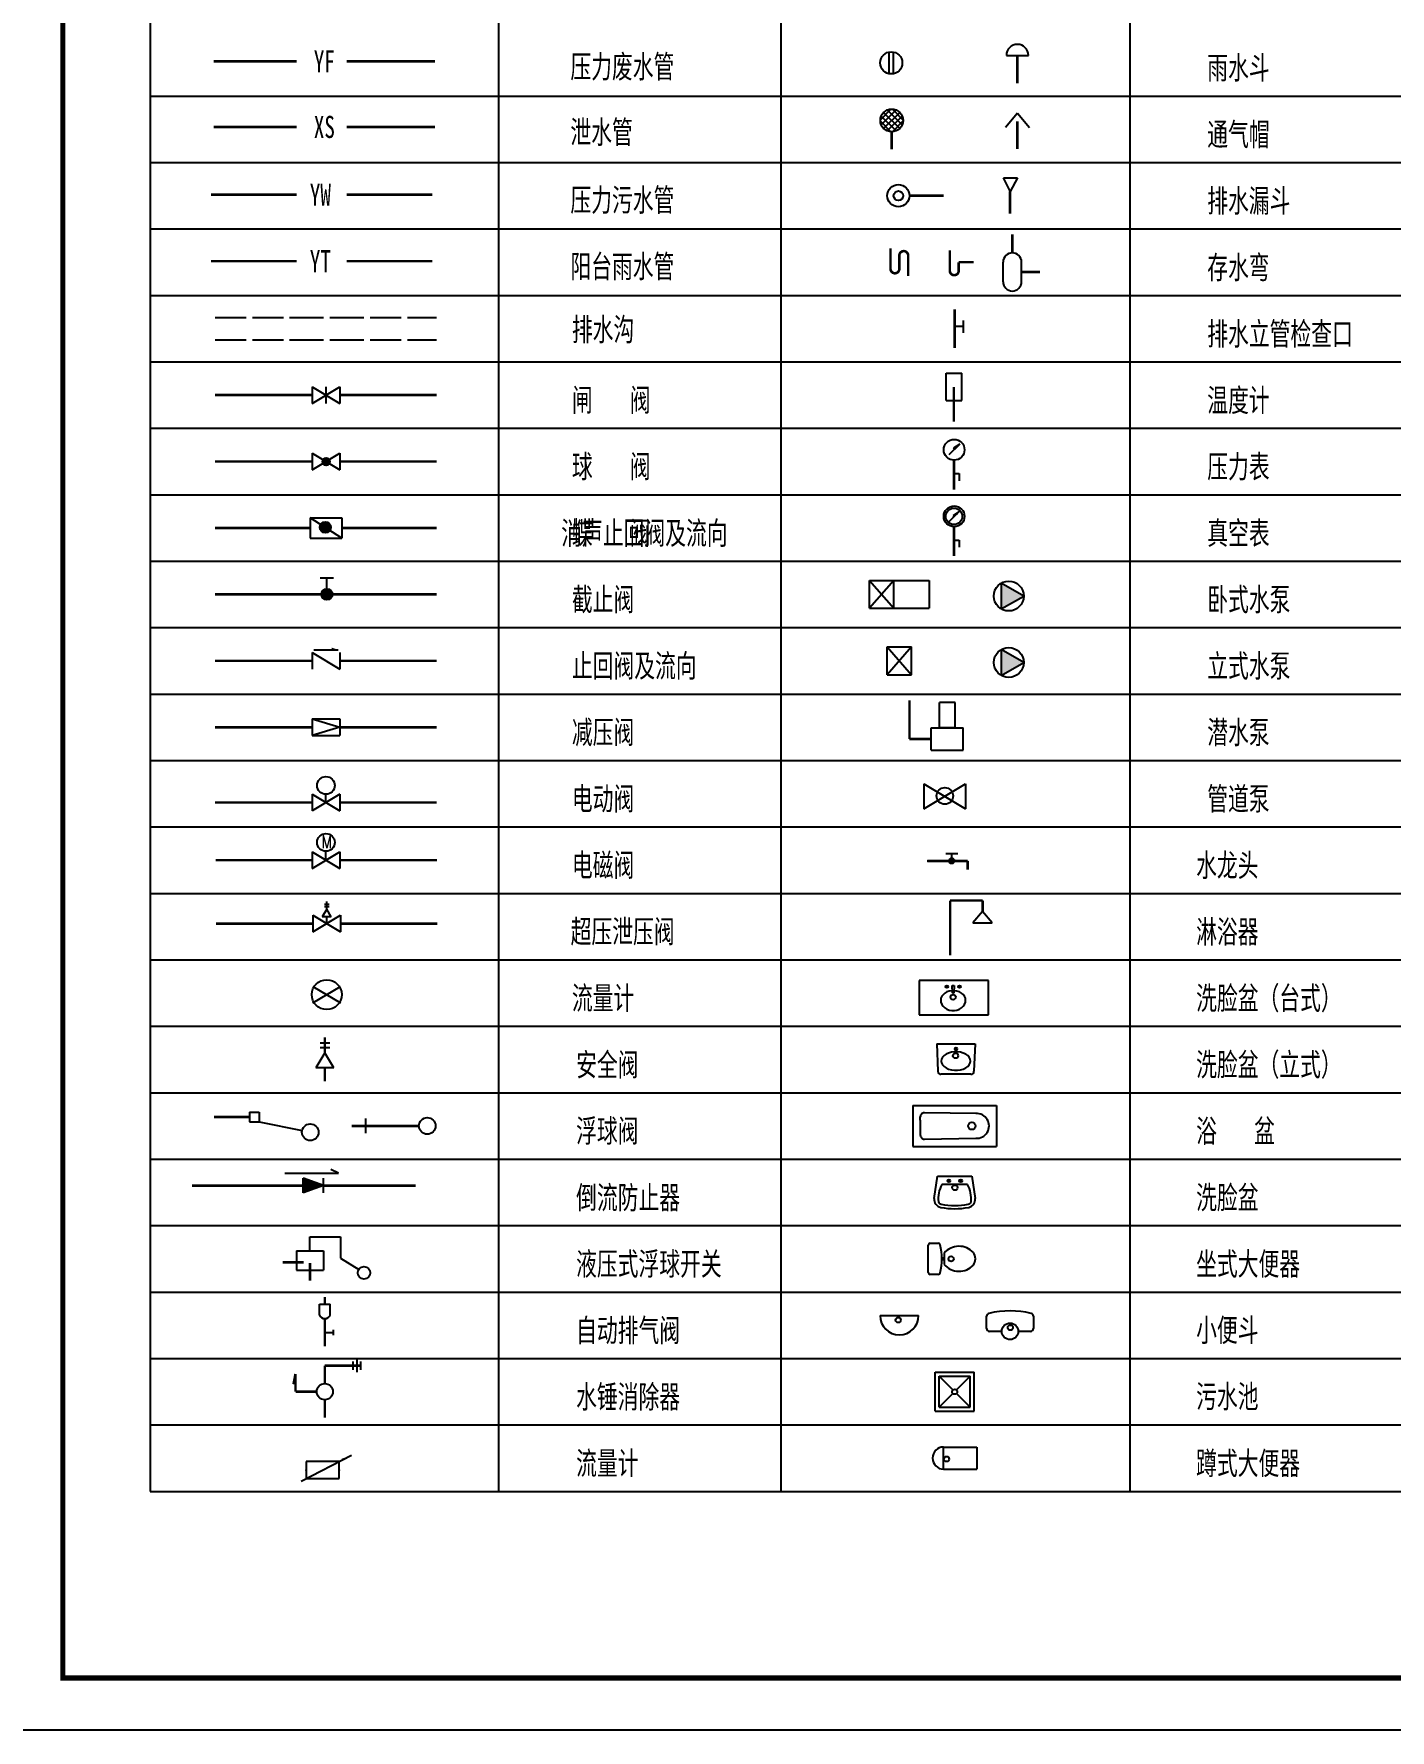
# Model space of a CAD drawing. Extents: x 27938 to 1507990, y 110129 to 923079.
# Drawn here: x 422940 to 449029, y 660457 to 693082 of the extents above; entities that cross this region are included whole.
import ezdxf
from ezdxf.enums import TextEntityAlignment as Align

# ---------------------------------------------------------------- set-up
doc = ezdxf.new("R2010")
doc.units = 0
doc.header["$LTSCALE"] = 1000
doc.header["$MEASUREMENT"] = 0
doc.layers.add('0s-水标注', color=7, linetype='Continuous')
doc.layers.add('图框', color=140, linetype='Continuous')
doc.layers.add('yichutu', color=7, linetype='Continuous', true_color=0xffffff, plot=False)
doc.styles.add('HZ', font='txt', dxfattribs={"bigfont": 'hztxt'})
doc.styles.add('ST', font='', dxfattribs={"width": 0.8})
doc.styles.get('ST').set_extended_font_data('SimSun')

# ---------------------------------------------------------------- blocks, each defined once
blk = doc.blocks.new('*X187')
at = {"color": 0, "linetype": 'Continuous'}
for p, q in [((-98813, -73980), (-98789, -73980)), ((-98798, -73970), (-98779, -73970)), ((-98783, -73960), (-98769, -73960)), ((-98768, -73950), (-98759, -73950)), ((-98753, -73940), (-98749, -73940)), ((-98904, -74050), (-98859, -74050)), ((-98903, -74040), (-98849, -74040)), ((-98894, -74060), (-98869, -74060)), ((-98888, -74030), (-98839, -74030)), ((-98884, -74070), (-98879, -74070)), ((-98873, -74020), (-98829, -74020)), ((-98858, -74010), (-98819, -74010)), ((-98843, -74000), (-98809, -74000)), ((-98828, -73990), (-98799, -73990))]:
    blk.add_line(p, q, dxfattribs=at)
blk = doc.blocks.new('*X191')
at = {"color": 0, "linetype": 'Continuous'}
for p, q in [((-73009, -33067), (-72910, -33067)), ((-73009, -33068), (-72909, -33068)), ((-73009, -33069), (-72909, -33069)), ((-73009, -33070), (-72909, -33070)), ((-73009, -33071), (-72909, -33071)), ((-73009, -33072), (-72909, -33072)), ((-73009, -33073), (-72909, -33073)), ((-73009, -33074), (-72909, -33074)), ((-73009, -33075), (-72909, -33075)), ((-73009, -33076), (-72909, -33076)), ((-73009, -33077), (-72909, -33077)), ((-73009, -33078), (-72909, -33078)), ((-73009, -33079), (-72909, -33079)), ((-73009, -33080), (-72909, -33080)), ((-73009, -33081), (-72910, -33081)), ((-73008, -33062), (-72911, -33062)), ((-73008, -33063), (-72910, -33063)), ((-73008, -33064), (-72910, -33064)), ((-73008, -33065), (-72910, -33065)), ((-73008, -33066), (-72910, -33066)), ((-73008, -33082), (-72910, -33082)), ((-73008, -33083), (-72910, -33083)), ((-73008, -33084), (-72910, -33084)), ((-73008, -33085), (-72910, -33085)), ((-73008, -33086), (-72910, -33086)), ((-73007, -33059), (-72911, -33059)), ((-73007, -33060), (-72911, -33060)), ((-73007, -33061), (-72911, -33061)), ((-73007, -33087), (-72911, -33087)), ((-73007, -33088), (-72911, -33088)), ((-73007, -33089), (-72911, -33089)), ((-73006, -33056), (-72912, -33056)), ((-73006, -33057), (-72912, -33057)), ((-73006, -33058), (-72912, -33058)), ((-73006, -33090), (-72912, -33090)), ((-73006, -33091), (-72912, -33091)), ((-73006, -33092), (-72912, -33092)), ((-73005, -33054), (-72913, -33054)), ((-73005, -33055), (-72913, -33055)), ((-73005, -33093), (-72913, -33093)), ((-73005, -33094), (-72913, -33094)), ((-73004, -33052), (-72914, -33052)), ((-73004, -33053), (-72914, -33053)), ((-73004, -33095), (-72914, -33095)), ((-73004, -33096), (-72914, -33096)), ((-73004, -33097), (-72915, -33097)), ((-73003, -33050), (-72915, -33050)), ((-73003, -33051), (-72915, -33051)), ((-73003, -33098), (-72915, -33098)), ((-73002, -33048), (-72916, -33048)), ((-73002, -33049), (-72916, -33049)), ((-73002, -33099), (-72916, -33099)), ((-73002, -33100), (-72916, -33100)), ((-73001, -33047), (-72917, -33047)), ((-73001, -33101), (-72917, -33101)), ((-73001, -33102), (-72918, -33102)), ((-73000, -33045), (-72918, -33045)), ((-73000, -33046), (-72918, -33046)), ((-73000, -33103), (-72918, -33103)), ((-72999, -33044), (-72919, -33044)), ((-72999, -33104), (-72919, -33104)), ((-72998, -33043), (-72920, -33043)), ((-72998, -33105), (-72920, -33105)), ((-72998, -33106), (-72921, -33106)), ((-72997, -33041), (-72922, -33041)), ((-72997, -33042), (-72921, -33042)), ((-72997, -33107), (-72921, -33107)), ((-72996, -33040), (-72922, -33040)), ((-72996, -33108), (-72922, -33108)), ((-72995, -33039), (-72923, -33039)), ((-72995, -33109), (-72923, -33109)), ((-72994, -33038), (-72924, -33038)), ((-72994, -33110), (-72924, -33110)), ((-72993, -33037), (-72926, -33037)), ((-72993, -33111), (-72925, -33111)), ((-72992, -33112), (-72926, -33112)), ((-72991, -33036), (-72927, -33036)), ((-72990, -33035), (-72928, -33035)), ((-72990, -33113), (-72928, -33113)), ((-72989, -33034), (-72929, -33034)), ((-72989, -33114), (-72929, -33114)), ((-72988, -33033), (-72931, -33033)), ((-72988, -33115), (-72930, -33115)), ((-72986, -33032), (-72932, -33032)), ((-72986, -33116), (-72932, -33116)), ((-72985, -33117), (-72933, -33117)), ((-72984, -33031), (-72934, -33031)), ((-72983, -33030), (-72936, -33030)), ((-72983, -33118), (-72935, -33118)), ((-72981, -33029), (-72937, -33029)), ((-72981, -33119), (-72937, -33119)), ((-72979, -33120), (-72939, -33120)), ((-72978, -33028), (-72940, -33028)), ((-72976, -33027), (-72942, -33027)), ((-72976, -33121), (-72942, -33121)), ((-72973, -33026), (-72945, -33026)), ((-72973, -33122), (-72945, -33122)), ((-72970, -33123), (-72949, -33123)), ((-72968, -33025), (-72950, -33025)), ((-72962, -33124), (-72956, -33124))]:
    blk.add_line(p, q, dxfattribs=at)
blk = doc.blocks.new('$VALVE$00000609')
for p, q in [((-344, -179), (459, 239)), ((263, 138), (-264, 138)), ((-264, 138), (-264, -137)), ((263, -137), (263, 138)), ((-264, -137), (263, -137))]:
    blk.add_line(p, q)
blk.add_lwpolyline([(459, 239, 0, 20, 0), (305, 171, 50, 50, 0)], format="xyseb")
for p in [(-264, 0), (263, 0)]:
    blk.add_point(p)
blk = doc.blocks.new('TK')
at = {"layer": '图框'}
blk.add_lwpolyline([(465375, 548714), (549475, 548714), (549475, 489314), (465375, 489314)], close=True, dxfattribs=at)
blk.add_lwpolyline([(465375, 548714), (549475, 548714), (549475, 489314), (465375, 489314)], close=True, dxfattribs=at)
at = {"layer": '图框', "const_width": 100}
blk.add_lwpolyline([(548475, 490314), (548475, 547714), (467875, 547714), (467875, 490314)], close=True, dxfattribs=at)
blk = doc.blocks.new('yct-841-594-84100-59399.9999999999-100-1000.0')
at = {"layer": 'yichutu', "color": 7, "true_color": 0xffffff}
blk.add_lwpolyline([(0, 0), (0, 59400), (84100, 59400), (84100, 0)], close=True, dxfattribs=at)

msp = doc.modelspace()

# ---------------------------------------------------------------- hatches: boundary and pattern name
at = {"layer": '0s-水标注', "ltscale": 1.5}
for points in [[(428653.2, 683591.4, 1.0000033), (428440.2, 683591.4, 1.0000033)], [(441549.2, 682021.3), (441980.5, 682270.4), (441549.2, 682519.4)], [(441549.2, 680743.3), (441980.5, 680992.4), (441549.2, 681241.4)], [(428122.1, 670789.1), (428122.1, 671073.1), (428512.3, 670931.1)]]:
    msp.add_hatch(color=256, dxfattribs=at).paths.add_polyline_path(points)

# ---------------------------------------------------------------- linework, layer by layer
for p, q in [((425175.3, 712997.6), (425175.3, 665048.8)), ((431884.8, 665048.8), (431884.8, 713006.8)), ((437316.3, 665048.8), (437316.3, 713006.8)), ((444025.8, 665048.8), (444025.8, 713006.8)), ((439389.5, 692317.1), (439389.5, 692734.5)), ((439474.7, 692317.1), (439474.7, 692734.5)), ((441647.3, 692667.2), (442073.1, 692667.2)), ((425175.3, 691886.8), (474295.3, 691886.8)), ((439427.2, 691635.9), (439223.2, 691431.9)), ((439223.2, 691404.5), (439427.2, 691200.5)), ((439526, 691619), (439240.1, 691333.1)), ((439240.1, 691503.3), (439526, 691217.4)), ((439595.1, 691572.4), (439286.7, 691264)), ((439286.7, 691572.4), (439595.1, 691264)), ((439355.7, 691619), (439641.7, 691333.1)), ((439641.7, 691503.3), (439355.7, 691217.4)), ((439454.5, 691635.9), (439658.6, 691431.9)), ((439658.6, 691404.5), (439454.5, 691200.5)), ((441860.3, 691560.4), (441628, 691283.6)), ((441860.3, 691560.4), (442092.5, 691283.6)), ((425175.3, 690608.8), (474295.3, 690608.8)), ((441590.5, 690311.4), (441858.8, 690311.4)), ((441718.3, 690055.8), (441590.5, 690311.4)), ((441858.8, 690311.4), (441718.3, 690052.8)), ((425175.3, 689330.8), (474295.3, 689330.8)), ((441584.6, 688314.7), (441584.6, 688693.3)), ((441939.6, 688314.7), (441939.6, 688693.3)), ((425175.3, 688052.8), (474295.3, 688052.8)), ((426426.4, 687628.5), (427022.8, 687628.5)), ((427142.1, 687628.5), (427738.5, 687628.5)), ((427857.8, 687628.5), (428513.8, 687628.5)), ((428633.1, 687628.5), (429289.1, 687628.5)), ((429408.4, 687628.5), (430004.8, 687628.5)), ((430124.1, 687628.5), (430686.4, 687628.5)), ((440819.4, 687453.3), (440653.3, 687453.3)), ((440819.4, 687572.1), (440819.4, 687334.5)), ((426426.4, 687199.1), (427022.8, 687199.1)), ((427142.1, 687199.1), (427738.5, 687199.1)), ((427857.8, 687199.1), (428513.8, 687199.1)), ((428633.1, 687199.1), (429289.1, 687199.1)), ((429408.4, 687199.1), (430004.8, 687199.1)), ((430124.1, 687199.1), (430686.4, 687199.1)), ((425175.3, 686774.8), (474295.3, 686774.8)), ((440490.7, 686033.3), (440490.7, 686555.2)), ((440490.7, 686555.2), (440789.7, 686555.2)), ((440789.7, 686033.3), (440789.7, 686555.2)), ((428292.6, 685976), (428825.1, 686295.5)), ((428292.6, 686295.5), (428825.1, 685976)), ((428292.6, 686295.5), (428292.6, 685976)), ((428558.9, 686295.5), (428558.9, 685976)), ((428825.1, 686295.5), (428825.1, 685976)), ((440490.7, 686033.3), (440789.7, 686033.3)), ((425175.3, 685496.8), (474295.3, 685496.8)), ((440546.3, 684990), (440749.6, 685193.5)), ((440749.6, 685193.5), (440629.1, 685113.1)), ((428292.6, 685017.5), (428292.6, 684698)), ((428292.6, 684698), (428825.1, 685017.5)), ((428292.6, 685017.5), (428825.1, 684698)), ((428825.1, 685017.5), (428825.1, 684698)), ((440649.2, 685093), (440629.1, 685113.1)), ((440642.2, 684625.5), (440738.9, 684625.5)), ((440738.9, 684625.5), (440738.9, 684485.9)), ((425175.3, 684218.8), (474295.3, 684218.8)), ((440543.5, 683698.6), (440746.8, 683902.1)), ((440746.8, 683902.1), (440626.4, 683821.7)), ((428257.1, 683775), (428860.6, 683775)), ((428860.6, 683384.5), (428257.1, 683775)), ((428257.1, 683775), (428257.1, 683384.5)), ((428860.6, 683775), (428860.6, 683384.5)), ((440646.4, 683801.7), (440626.4, 683821.7)), ((428257.1, 683384.5), (428860.6, 683384.5)), ((440642.2, 683347.5), (440738.9, 683347.5)), ((440738.9, 683347.5), (440738.9, 683207.9)), ((425175.3, 682940.8), (474295.3, 682940.8)), ((428448.8, 682621.3), (428704.4, 682621.3)), ((428576.6, 682301.8), (428576.6, 682621.3)), ((439014.1, 682568), (439482.1, 682035.5)), ((439482.1, 682568), (439014.1, 682035.5)), ((439014.1, 682035.5), (439014.1, 682568)), ((439014.1, 682568), (440162.4, 682568)), ((439482.1, 682035.5), (439482.1, 682568)), ((440162.4, 682568), (440162.4, 682035.5)), ((441980.5, 682270.4), (441549.2, 682519.4)), ((441549.2, 682519.4), (441549.2, 682021.3)), ((441549.2, 682021.3), (441980.5, 682270.4)), ((439014.1, 682035.5), (440162.4, 682035.5)), ((425175.3, 681662.8), (474295.3, 681662.8)), ((428324.6, 681236.8), (428793.2, 681236.8)), ((439354.2, 680757.5), (439354.2, 681290)), ((439822.3, 681290), (439354.2, 680757.5)), ((439354.2, 681290), (439822.3, 680757.5)), ((439354.2, 681290), (439822.3, 681290)), ((439822.3, 680757.5), (439822.3, 681290)), ((441980.5, 680992.4), (441549.2, 681241.4)), ((441549.2, 681241.4), (441549.2, 680743.3)), ((428292.6, 681183.5), (428825.1, 680864)), ((428292.6, 681183.5), (428292.6, 680864)), ((428825.1, 681183.5), (428825.1, 680864)), ((441549.2, 680743.3), (441980.5, 680992.4)), ((439354.2, 680757.5), (439822.3, 680757.5)), ((425175.3, 680384.8), (474295.3, 680384.8)), ((440662.2, 680223.7), (440359, 680223.7)), ((440359, 679732.7), (440359, 680223.7)), ((440662.2, 679732.7), (440662.2, 680223.7)), ((428292.6, 679905.5), (428825.1, 679905.5)), ((428292.6, 679905.5), (428825.1, 679745.8)), ((428292.6, 679905.5), (428292.6, 679586)), ((428825.1, 679745.8), (428292.6, 679586)), ((428825.1, 679905.5), (428825.1, 679586)), ((440202.1, 679303.3), (440202.1, 679732.7)), ((440202.1, 679732.7), (440819.2, 679732.7)), ((440662.2, 679732.7), (440359, 679732.7)), ((440819.2, 679303.3), (440819.2, 679732.7)), ((428292.6, 679586), (428825.1, 679586)), ((440202.1, 679303.3), (440819.2, 679303.3)), ((425175.3, 679106.8), (474295.3, 679106.8)), ((440062.3, 678658.9), (440062.3, 678179.6)), ((440062.3, 678658.9), (440861.1, 678179.6)), ((440062.3, 678179.6), (440861.1, 678658.9)), ((440861.1, 678658.9), (440861.1, 678179.6)), ((428292.6, 678458), (428825.1, 678138.5)), ((428825.1, 678458), (428292.6, 678138.5)), ((428292.6, 678458), (428292.6, 678138.5)), ((428558.9, 678308), (428558.9, 678456.3)), ((428825.1, 678458), (428825.1, 678138.5)), ((425175.3, 677828.8), (474295.3, 677828.8)), ((425175.3, 677828.8), (474295.3, 677828.8)), ((428292.6, 677349.5), (428292.6, 677030)), ((428292.6, 677030), (428825.1, 677349.5)), ((428292.6, 677349.5), (428825.1, 677030)), ((428558.9, 677189.8), (428558.9, 677360.2)), ((428825.1, 677349.5), (428825.1, 677030)), ((440482.2, 677320.9), (440713, 677320.9)), ((440597.6, 677173.9), (440597.6, 677320.9)), ((440120.9, 677173.9), (440901.9, 677173.9)), ((440901.9, 677027), (440901.9, 677173.9)), ((425175.3, 676550.8), (462154.3, 676550.8)), ((428620.3, 676337), (428528.3, 676337)), ((428573, 676245.1), (428573, 676393)), ((441189.5, 676413.5), (440566.3, 676413.5)), ((440566.3, 676413.5), (441189.5, 676413.5)), ((441189.5, 676200.5), (441189.5, 676413.5)), ((441189.5, 676266.5), (441189.5, 676413.5)), ((428306.7, 675809.6), (428839.2, 676129.1)), ((428306.7, 676129.1), (428839.2, 675809.6)), ((428306.7, 676129.1), (428306.7, 675809.6)), ((428573, 676245.1), (428486.7, 676101.3)), ((428659.2, 676101.3), (428486.7, 676101.3)), ((428620.3, 676293.3), (428528.3, 676293.3)), ((428659.2, 676101.3), (428573, 676245.1)), ((428573, 675969.4), (428573, 676101.3)), ((428839.2, 676129.1), (428839.2, 675809.6)), ((441189.5, 676200.5), (441003.2, 675981.5)), ((441375.9, 675981.5), (441189.5, 676200.5)), ((441003.2, 675981.5), (441375.9, 675981.5)), ((425175.3, 675272.8), (462154.3, 675272.8)), ((428306.7, 674762.6), (428839.2, 674443.1)), ((428306.7, 674443.1), (428839.2, 674762.6)), ((441306.4, 674876.8), (439968.4, 674876.8)), ((439968.4, 674876.8), (439968.4, 674216.2)), ((440484.6, 674773.3), (440518.5, 674739.4)), ((440484.6, 674739.4), (440518.5, 674773.3)), ((440605.4, 674780.3), (440641.4, 674780.3)), ((440728.2, 674773.3), (440762.1, 674739.4)), ((440762.1, 674773.3), (440728.2, 674739.4)), ((441306.4, 674216.2), (441306.4, 674876.8)), ((440598.3, 674678.3), (440609.6, 674678.3)), ((440648.5, 674678.3), (440637.1, 674678.3)), ((440784, 674633.1), (440743.4, 674655.2)), ((439968.4, 674216.2), (441306.4, 674216.2)), ((425175.3, 673994.8), (462154.3, 673994.8)), ((428536.5, 673484.8), (428364, 673197.2)), ((428631.2, 673668.6), (428447.2, 673668.6)), ((428631.2, 673581.3), (428447.2, 673581.3)), ((428709.1, 673197.2), (428536.5, 673484.8)), ((440308.1, 673659.3), (440329.8, 673128.9)), ((440308.1, 673659.3), (441046.1, 673659.3)), ((440660.1, 673577.9), (440694.1, 673544)), ((440694.1, 673577.9), (440660.1, 673544)), ((441046.1, 673659.3), (441024.5, 673128.9)), ((428709.1, 673197.2), (428364, 673197.2)), ((440964.5, 673071.3), (440389.7, 673071.3)), ((425175.3, 672716.8), (462154.3, 672716.8)), ((439850.1, 672473.8), (441456.4, 672473.8)), ((439850.1, 672473.8), (439850.1, 671681.8)), ((441456.4, 672473.8), (441456.4, 671681.8)), ((427087.9, 672342.5), (427276.3, 672342.5)), ((427087.9, 672342.5), (427087.9, 672156.1)), ((427087.9, 672156.1), (427276.3, 672156.1)), ((427276.3, 672342.5), (427276.3, 672156.1)), ((427276.3, 672156.1), (428099.2, 671988.2)), ((429328.2, 671935.8), (429328.2, 672219.8)), ((439992.1, 672188.9), (439992.1, 672253.2)), ((439992.1, 672188.9), (439992.1, 671966.7)), ((441061.9, 672316.4), (440071.8, 672331.8)), ((439992.1, 671966.7), (439992.1, 671902.4)), ((440071.8, 671823.8), (441061.9, 671839.2)), ((425175.3, 671438.8), (462154.3, 671438.8)), ((439850.1, 671681.8), (441456.4, 671681.8)), ((427766.6, 671168.4), (428798.5, 671168.4)), ((428798.5, 671168.4), (428651, 671237.8)), ((440261.3, 670683.8), (440323.5, 671114.2)), ((440323.5, 671114.2), (440983, 671114.2)), ((440983, 671114.2), (441045.2, 670683.8)), ((428122.1, 670789.1), (428122.1, 671073.1)), ((428512.3, 670931.1), (428122.1, 671073.1)), ((428512.3, 670931.1), (428122.1, 670789.1)), ((428512.3, 670789.1), (428512.3, 671073.1)), ((440556.7, 670953.2), (440408.3, 670953.2)), ((440557.8, 671002.6), (440518.7, 671041.7)), ((440518.7, 671002.6), (440557.8, 671041.7)), ((440749.8, 670953.2), (440556.7, 670953.2)), ((440748.8, 671002.6), (440787.8, 671041.7)), ((440748.8, 671041.7), (440787.8, 671002.6)), ((440898.2, 670953.2), (440749.8, 670953.2)), ((425175.3, 670160.8), (462154.3, 670160.8)), ((428251.3, 669943), (428838.9, 669943)), ((428251.3, 669673.3), (428251.3, 669943)), ((428838.9, 669943), (428838.9, 669536.4)), ((440183.2, 669822.1), (440337.8, 669822.1)), ((427990.4, 669673.3), (428512.3, 669673.3)), ((427990.4, 669673.3), (427990.4, 669300.6)), ((428512.3, 669673.3), (428512.3, 669300.6)), ((428838.9, 669536.4), (429188.3, 669315.8)), ((440144.9, 669259.8), (440144.9, 669783.8)), ((440406.9, 669541), (440451.6, 669541)), ((440451.6, 669502.6), (440406.9, 669502.6)), ((440451.6, 669630.4), (440451.6, 669413.2)), ((427990.4, 669300.6), (428512.3, 669300.6)), ((440337.8, 669221.5), (440183.2, 669221.5)), ((425175.3, 668882.8), (462154.3, 668882.8)), ((428432.4, 668648.4), (428640.6, 668648.4)), ((428432.4, 668440.6), (428432.4, 668648.4)), ((428640.6, 668440.6), (428640.6, 668648.4)), ((439217.6, 668429.1), (439958.9, 668429.1)), ((441267.8, 668183.9), (441267.8, 668415.9)), ((442168.7, 668415.9), (442168.7, 668183.9)), ((428536.5, 668105.4), (428696.3, 668105.4)), ((428696.3, 668158.7), (428696.3, 668052.2)), ((441560, 668126.4), (441325.3, 668126.4)), ((442111.2, 668126.4), (441876.5, 668126.4)), ((425175.3, 667604.8), (462154.3, 667604.8)), ((429076.3, 667543.9), (429076.3, 667384.1)), ((429151.5, 667583.8), (429151.5, 667344.2)), ((429222.4, 667543.9), (429222.4, 667384.1)), ((440280.5, 666593), (440280.5, 667338.5)), ((440280.5, 667338.5), (441026, 667338.5)), ((440355.1, 667264), (440618.3, 667000.8)), ((440355.1, 666667.6), (440355.1, 667264)), ((440355.1, 667264), (440951.5, 667264)), ((440951.5, 667264), (440688.2, 667000.7)), ((440951.5, 666667.6), (440951.5, 667264)), ((441026, 666593), (441026, 667338.5)), ((440617.5, 666930), (440355.1, 666667.6)), ((440689, 666930), (440951.5, 666667.6)), ((440280.5, 666593), (441026, 666593)), ((440355.1, 666667.6), (440951.5, 666667.6)), ((425175.3, 666326.8), (462154.3, 666326.8)), ((440439.1, 665474.8), (440439.1, 665900.8)), ((440439.1, 665900.8), (441080.4, 665900.8)), ((441080.4, 665900.8), (441080.4, 665474.8)), ((440439.1, 665474.8), (441080.4, 665474.8)), ((425175.3, 665048.8), (474295.3, 665048.8))]:
    msp.add_line(p, q, dxfattribs=at)
at = {"layer": '0s-水标注', "ltscale": 1.5, "const_width": 50}
for points in [[(441860.3, 692667.2), (441860.3, 692134.7)], [(426397.6, 692553.4), (427993.8, 692553.4)], [(428956.3, 692553.4), (430657.6, 692553.4)], [(441860.3, 691398.4), (441860.3, 690865.9)], [(426397.6, 691293.6), (427993.8, 691293.6)], [(428956.3, 691293.6), (430657.6, 691293.6)], [(439440.9, 691200.1), (439440.9, 690862.9)], [(441718.3, 689624.8), (441718.3, 690052.8)], [(426347.1, 689988.7), (427993.8, 689988.7)], [(428956.3, 689988.7), (430607.1, 689988.7)], [(439783.3, 689969.8), (440443, 689969.8)], [(441762.1, 688870.8), (441762.1, 689225.8)], [(426347.1, 688710.7), (427993.8, 688710.7)], [(428956.3, 688710.7), (430607.1, 688710.7)], [(439417.9, 688958), (439417.9, 688564)], [(439588.3, 688819.6), (439588.3, 688564)], [(439758.7, 688819.6), (439758.7, 688425.5)], [(440559.4, 688920.8), (440559.4, 688526.8)], [(440729.8, 688692), (441017.3, 688692)], [(440729.8, 688692), (440729.8, 688526.8)], [(441939.6, 688504), (442294.6, 688504)], [(440653.3, 687786.5), (440653.3, 687041)], [(426426.4, 686135.8), (428292.6, 686135.8)], [(428825.1, 686135.8), (430686.4, 686135.8)], [(440637.3, 686290.3), (440637.3, 685623.2)], [(426426.4, 684857.8), (428292.6, 684857.8)], [(428825.1, 684857.8), (430686.4, 684857.8)], [(440642.2, 684883.1), (440642.2, 684318.3)], [(426426.4, 683579.8), (428257.1, 683579.8)], [(428860.6, 683579.8), (430686.4, 683579.8)], [(440642.2, 683605.1), (440642.2, 683040.3)], [(426426.4, 682301.8), (430686.4, 682301.8)], [(426426.4, 681023.8), (428292.6, 681023.8)], [(428825.1, 681023.8), (430686.4, 681023.8)], [(439783.2, 680266.2), (439783.2, 679518)], [(426426.4, 679745.8), (428292.6, 679745.8)], [(428825.1, 679745.8), (430686.4, 679745.8)], [(439783.2, 679518), (440202.1, 679518)], [(426426.4, 678298.3), (428292.6, 678298.3)], [(428825.1, 678298.3), (430686.4, 678298.3)], [(426435.4, 677189.8), (428292.6, 677189.8)], [(428825.1, 677189.8), (430695.4, 677189.8)], [(440123.9, 677173.9), (440901.9, 677173.9)], [(440901.9, 677004.4), (440901.9, 677173.9)], [(440566.3, 676413.5), (440566.3, 675359.4)], [(440566.3, 676413.5), (441189.5, 676413.5)], [(441189.5, 676200.5), (441189.5, 676413.5)], [(426440.5, 675969.4), (428306.7, 675969.4)], [(428839.2, 675969.4), (430700.5, 675969.4)], [(428536.5, 673484.8), (428536.5, 673780.5)], [(428536.5, 672933.4), (428536.5, 673197.2)], [(426406.5, 672249.3), (427087.9, 672249.3)], [(430347, 672077.8), (429052.3, 672077.8)], [(425984.5, 670931.1), (428122.1, 670931.1)], [(428512.3, 670931.1), (430283.7, 670931.1)], [(428127.7, 669452.9), (427727.7, 669452.9)], [(428251.3, 669442.6), (428251.3, 669100.5)], [(428536.5, 668784.8), (428536.5, 668648.4)], [(428536.5, 668371.7), (428536.5, 667839.2)], [(427972.7, 667307.8), (427934.5, 667108.9)], [(427972.7, 667307.8), (427972.7, 666965.8)], [(428536.5, 667464), (428536.5, 667122)], [(428536.5, 667464), (429222.4, 667464)], [(427972.7, 666965.8), (428380.4, 666965.8)], [(428536.5, 666809.6), (428536.5, 666467.6)]]:
    msp.add_lwpolyline(points, dxfattribs=at)
for points in [[(439758.7, 688819.6, 1), (439588.3, 688819.6, 1)], [(439417.9, 688564, 1), (439588.3, 688564, 1)], [(440559.4, 688526.8, 1), (440729.8, 688526.8, 1)]]:
    msp.add_lwpolyline(points, format="xyb", dxfattribs=at)
at = {"layer": '0s-水标注', "ltscale": 1.5}
for points, const_width in [([(428528.7, 684854.6, 1), (428599.7, 684854.6, 1)], 71), ([(428523.4, 682301.8, 1), (428629.9, 682301.8, 1)], 106.5)]:
    msp.add_lwpolyline(points, format="xyb", close=True, dxfattribs=dict(at, const_width=const_width))
for points in [[(440641.4, 674780.3), (440635.4, 674636.3), (440611.4, 674636.3), (440605.4, 674780.3)], [(440462.8, 674633.1), (440404.1, 674572.5), (440388.6, 674536.8), (440383.4, 674499.3)], [(440383.4, 674499.3), (440388.6, 674456.9), (440404.1, 674416.4), (440429.2, 674379.4), (440462.8, 674347.7), (440503.4, 674322.7), (440549.2, 674305.3), (440598.3, 674296.4), (440648.5, 674296.4), (440697.5, 674305.3), (440743.4, 674322.7), (440784, 674347.7), (440817.5, 674379.4), (440842.6, 674416.4), (440858.1, 674456.9), (440863.4, 674499.3)], [(440598.3, 674678.3), (440549.2, 674670.5), (440503.4, 674655.2), (440462.8, 674633.1)], [(440743.4, 674655.2), (440697.5, 674670.5), (440648.5, 674678.3)], [(440863.4, 674499.3), (440858.1, 674536.8), (440842.6, 674572.5), (440817.5, 674605.1), (440784, 674633.1)], [(440959.1, 673325.4), (440952.9, 673362.2), (440934.7, 673397.4), (440905.2, 673429.4), (440865.8, 673456.9), (440818.1, 673478.7), (440764.2, 673493.7), (440706.6, 673501.4), (440647.6, 673501.4), (440590, 673493.7), (440536.1, 673478.7), (440488.4, 673456.9), (440449, 673429.4), (440419.5, 673397.4), (440401.3, 673362.2), (440395.1, 673325.4), (440401.3, 673288.6), (440419.5, 673253.4), (440449, 673221.3), (440488.4, 673193.8), (440536.1, 673172.1), (440590, 673157), (440647.6, 673149.3), (440706.6, 673149.3), (440764.2, 673157), (440818.1, 673172.1), (440865.8, 673193.8), (440905.2, 673221.3), (440934.7, 673253.4), (440952.9, 673288.6), (440959.1, 673325.4)]]:
    msp.add_lwpolyline(points, dxfattribs=at)
for centre, radius in [((439432.1, 692525.8), 213), ((439440.9, 691418.2), 218.1), ((439570.3, 689969.8), 213), ((439570.3, 689969.8), 91.6), ((440642.2, 685083.1), 200), ((428564.2, 684854.6), 71), ((428558.9, 684857.8), 31), ((440642.5, 683802.6), 200), ((440638.9, 683802.4), 158.8), ((428546.7, 683591.4), 106.5), ((441693, 682270.4), 287.6), ((428576.6, 682301.8), 106.5), ((441693, 680992.4), 287.6), ((428558.9, 678626.7), 170.4), ((440463.1, 678424.9), 159.8), ((428558.9, 677530.6), 170.4), ((440597.6, 677173.9), 50), ((428573, 674602.8), 287.6), ((440501.6, 674756.3), 24), ((440745.2, 674756.3), 24), ((440622.1, 674554.8), 50), ((440669.6, 673428.2), 50), ((440677.1, 673560.9), 24), ((428255.8, 671956.2), 159.8), ((430506.8, 672077.8), 159.8), ((440982.8, 672076.7), 70.5), ((440538.2, 671022.2), 27.6), ((440657.7, 670890.3), 50), ((440768.3, 671022.2), 27.6), ((440584.2, 669519.5), 50), ((429289.6, 669251.8), 119.8), ((439567.7, 668344.5), 50), ((441718.3, 668126.4), 158.3), ((441723.3, 668197.6), 50), ((428536.5, 666965.8), 156.2), ((440653.2, 666965), 50), ((440497.1, 665670.1), 50)]:
    msp.add_circle(centre, radius, dxfattribs=at)
for centre, radius, start, end in [((441860.3, 692667.2), 213, 0, 180), ((441762.1, 688693.3), 177.5, 0, 180), ((441762.1, 688314.7), 177.5, 180, 0), ((440597.6, 677173.9), 23, 0, 180), ((440597.6, 677173.9), 23, 180, 0), ((440389.7, 673131.3), 60, 182.3373, 270), ((440964.5, 673131.3), 60, 270, 357.66269), ((440070.6, 672253.2), 78.5, 89.11176, 180.00001), ((441075.4, 672077.8), 239, 266.76386, 93.23611), ((440070.6, 671902.4), 78.5, 179.99999, 270.88824), ((440892.3, 670677.7), 556.9, 150.35666, 186.38465), ((440414.1, 670677.7), 557, 353.61611, 29.64229), ((440413.1, 670661.9), 153.4, 171.77235, 259.00555), ((440408.1, 670646), 75.5, 203.63321, 260.44973), ((440653.3, 671898.1), 1412.7, 259.00558, 280.99442), ((440653.3, 671898.1), 1351.3, 259.00558, 280.99442), ((440895.9, 670649.3), 79.2, 280.96161, 334.95535), ((440893.4, 670661.9), 153.4, 280.99442, 8.22765), ((440183.2, 669783.8), 38.3, 90, 180.00001), ((440337.8, 669783.8), 38.3, 13.3667, 90), ((439235.3, 669521.8), 1171.6, 346.6333, 13.3667), ((440738.6, 669384.8), 377.7, 43.16322, 139.43984), ((440833.3, 669521.8), 217.8, 326.12478, 33.87524), ((440183.2, 669259.8), 38.3, 180.00001, 270), ((440337.8, 669259.8), 38.3, 270, 346.6333), ((440738.6, 669658.8), 377.7, 220.56015, 316.83679), ((441718.3, 666762), 1757.4, 76.6333, 103.3667), ((428536.5, 668484.8), 113.1, 202.9735, 337.0265), ((439588.3, 668429.1), 370.6, 180, 0), ((441325.3, 668415.9), 57.5, 103.3667, 180), ((441325.3, 668183.9), 57.5, 180, 270), ((442111.2, 668183.9), 57.5, 270, 0), ((442111.2, 668415.9), 57.5, 0, 76.6333), ((440439.1, 665687.8), 213, 90, 270)]:
    msp.add_arc(centre, radius, start, end, dxfattribs=at)
msp.add_solid([(428665.4, 681236.8), (428793.2, 681236.8), (428665.4, 681236.8), (428665.4, 681279.4)], dxfattribs=at)

# ---------------------------------------------------------------- block references
msp.add_blockref('TK', (-44377.6, 171143.3))
at = {"layer": '0s-水标注', "ltscale": 1.5, "xscale": 0.7099999999627471, "yscale": 0.7099999999627471, "zscale": 0.7099999999627471}
for p in [(510855, 737684.5), (510852.3, 736393.1)]:
    msp.add_blockref('*X187', p, dxfattribs=at)
at = {"layer": '0s-水标注', "ltscale": 1.5, "xscale": -1}
msp.add_blockref('*X191', (367638.5, 710248), dxfattribs=at)
at = {"layer": '0s-水标注', "xscale": 1.2, "yscale": 1.2, "zscale": 1.2}
msp.add_blockref('$VALVE$00000609', (428497.4, 665458), dxfattribs=at)
at = {"layer": 'yichutu'}
msp.add_blockref('yct-841-594-84100-59399.9999999999-100-1000.0', (420997.4, 660457), dxfattribs=at)

# ---------------------------------------------------------------- texts
at = {"layer": '0s-水标注', "ltscale": 1.5, "style": 'ST', "width": 0.7}
for s, p in [('YF', (428527.6, 692553.4)), ('YW', (428450.7, 689988.7)), ('YT', (428450.7, 688710.7))]:
    msp.add_text(s, height=426, dxfattribs=at).set_placement(p, align=Align.MIDDLE)
at = {"layer": '0s-水标注', "style": 'HZ', "width": 0.8}
for s, height, p in [('压力废水管', 500, (433260.4, 692186.5)), ('雨水斗', 500, (445511.4, 692165.5)), ('泄水管', 500, (433260.4, 690926.6)), ('通气帽', 500, (445511.4, 690883)), ('压力污水管', 500, (433260.4, 689621.7)), ('排水漏斗', 500, (445511.4, 689605)), ('阳台雨水管', 500, (433260.4, 688343.7)), ('存水弯', 500, (445511.4, 688324.8)), ('排水沟', 500, (433289.3, 687130.7)), ('排水立管检查口', 500, (445511.4, 687046.8)), ('闸  阀', 500, (433289.3, 685773.3)), ('温度计', 500, (445511.4, 685768.8)), ('球  阀', 500, (433289.3, 684495.3)), ('压力表', 500, (445511.4, 684493)), ('消声止回阀及流向', 500, (433085.1, 683215)), ('蝶  阀', 500, (433289.3, 683217.3)), ('真空表', 500, (445511.4, 683215)), ('截止阀', 500, (433289.3, 681937)), ('卧式水泵', 500, (445511.4, 681937)), ('止回阀及流向', 500, (433289.3, 680661.3)), ('立式水泵', 500, (445511.4, 680659)), ('减压阀', 500, (433289.3, 679383.3)), ('潜水泵', 500, (445511.4, 679381)), ('电动阀', 500, (433289.3, 678105.3)), ('管道泵', 500, (445511.4, 678103)), ('M', 250, (428469.3, 677417.3)), ('电磁阀', 500, (433289.3, 676827.3)), ('水龙头', 500, (445297.6, 676825)), ('超压泄压阀', 500, (433265.2, 675549.3)), ('淋浴器', 500, (445297.6, 675544.8)), ('流量计', 500, (433289.3, 674271.3)), ('洗脸盆（台式）', 500, (445297.6, 674269)), ('安全阀', 500, (433370.4, 672988.8)), ('洗脸盆（立式）', 500, (445297.6, 672991)), ('浮球阀', 500, (433370.4, 671715.3)), ('浴  盆', 500, (445297.6, 671713)), ('倒流防止器', 500, (433370.4, 670432.8)), ('洗脸盆', 500, (445297.6, 670435)), ('液压式浮球开关', 500, (433370.4, 669157)), ('坐式大便器', 500, (445297.6, 669157)), ('自动排气阀', 500, (433370.4, 667879)), ('小便斗', 500, (445297.6, 667883.5)), ('水锤消除器', 500, (433370.4, 666601)), ('污水池', 500, (445297.6, 666605.5)), ('流量计', 500, (433370.4, 665323)), ('蹲式大便器', 500, (445297.6, 665323))]:
    msp.add_text(s, height=height, rotation=0, dxfattribs=at).set_placement(p)
at = {"layer": '0s-水标注', "ltscale": 1.5, "style": 'ST', "width": 0.7}
msp.add_text('XS', height=426, rotation=360, dxfattribs=at).set_placement((428527.6, 691293.6), align=Align.MIDDLE)

doc.saveas('drawing.dxf')
